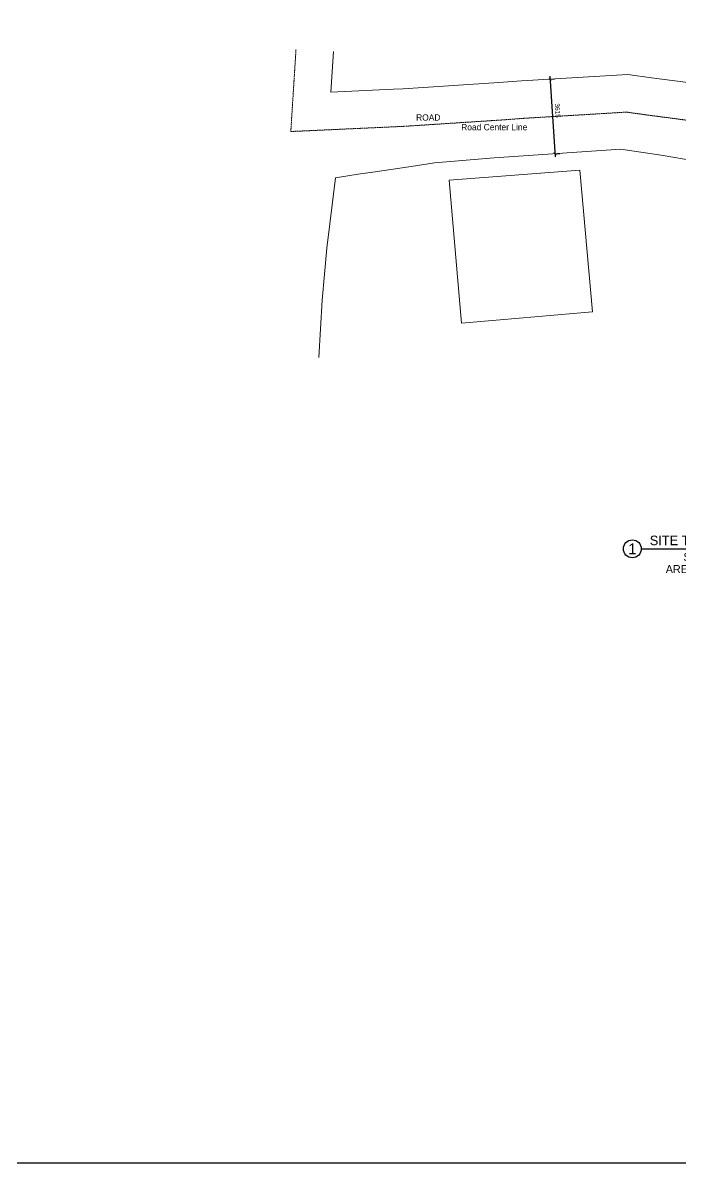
# Model space of a CAD drawing. Header units: millimetres. Extents: x 173236 to 801264, y -94969 to 615039.
# Drawn here: x 355268 to 387036, y 71178 to 126306 of the extents above; entities that cross this region are included whole.
import ezdxf
from ezdxf.enums import TextEntityAlignment as Align

# ---------------------------------------------------------------- set-up
doc = ezdxf.new("R2010")
doc.units = ezdxf.units.MM
doc.header["$MEASUREMENT"] = 0
doc.header["$PDMODE"] = 2
doc.linetypes.add('DASHED2', pattern=[0.375, 0.25, -0.125])
for name, color, linetype, lineweight in [('Building', 30, 'Continuous', 20), ('Cadastral', 140, 'Continuous', 13), ('Road', 7, 'Continuous', 20)]:
    doc.layers.add(name, color=color, linetype=linetype, lineweight=lineweight)
for name, color, linetype in [('VOX-A-ANNO-DIMS', 160, 'Continuous'), ('VOX-A-ANNO-TEXT', 30, 'Continuous'), ('VOX-A-ELEV-1-NEAR', 130, 'Continuous')]:
    doc.layers.add(name, color=color, linetype=linetype)
doc.styles.add('1.5 mm Rotis Annotative', font='', dxfattribs={"height": 1.5})
doc.styles.add('2 mm Rotis Annotative (IM)', font='', dxfattribs={"height": 0.08})
doc.styles.add('2.5 mm Rotis Annotative (IM)', font='', dxfattribs={"height": 0.1})
doc.styles.add('3 mm Rotis Annotative (IM)', font='', dxfattribs={"height": 0.12})
doc.styles.add('3.5 mm Rotis Annotative (IM)', font='', dxfattribs={"height": 0.138})
doc.styles.get('1.5 mm Rotis Annotative').set_extended_font_data('Rotis Sans Serif')
doc.styles.get('2 mm Rotis Annotative (IM)').set_extended_font_data('Rotis Sans Serif')
doc.styles.get('2.5 mm Rotis Annotative (IM)').set_extended_font_data('Rotis Sans Serif')
doc.styles.get('3 mm Rotis Annotative (IM)').set_extended_font_data('Rotis Sans Serif')
doc.styles.get('3.5 mm Rotis Annotative (IM)').set_extended_font_data('Rotis Sans Serif')
doc.dimstyles.new('1.5 mm Rotis Annotative', dxfattribs={"dimtxt": 1.5, "dimasz": 1, "dimexe": 1.5, "dimexo": 0, "dimgap": 1, "dimtad": 1, "dimdec": 0, "dimrnd": 5, "dimzin": 0, "dimdsep": 46, "dimtxsty": '1.5 mm Rotis Annotative', "dimblk": 'ARCHTICK', "dimcen": 0.09, "dimdle": 1, "dimadec": 0, "dimazin": 0, "dimtfac": 1, "dimtdec": 0, "dimtofl": 0, "dimtmove": 1, "dimatfit": 3, "dimfxl": 2, "dimfxlon": 1, "dimtolj": 1, "dimtzin": 0, "dimarcsym": 0})

# ---------------------------------------------------------------- blocks, each defined once
blk = doc.blocks.new('*U31')
at = {"layer": 'VOX-A-ANNO-TEXT'}
blk.add_line((-0.228, 0), (1.842, 0), dxfattribs=at)
blk.add_circle((-0.342, 0), 0.114, dxfattribs=at)
for tag, height, style, p in [('DRAWING_NAME', 0.121, '3 mm Rotis Annotative (IM)', (0.738, 0.107)), ('DRAWING_NUMBER', 0.137, '3.5 mm Rotis Annotative (IM)', (-0.342, 0)), ('DRAWING_SCALE', 0.102, '2.5 mm Rotis Annotative (IM)', (0.738, -0.103)), ('DRAWING_AREA', 0.102, '2.5 mm Rotis Annotative (IM)', (0.738, -0.257))]:
    blk.add_attdef(tag, text='', height=height, dxfattribs=dict(at, style=style)).set_placement(p, align=Align.MIDDLE_CENTER)
blk = doc.blocks.new('_ArchTick')
at = {"color": 0, "linetype": 'ByBlock', "const_width": 0.15}
blk.add_lwpolyline([(-0.5, -0.5), (0.5, 0.5)], dxfattribs=at)
blk = doc.blocks.new('*D279')
at = {"layer": 'Defpoints', "color": 0, "transparency": 16777216}
for p in [(380742, 123583), (380991, 119978), (380991, 119978)]:
    blk.add_point(p, dxfattribs=at)
at = {"layer": 'VOX-A-ANNO-DIMS', "color": 0, "lineweight": -2, "transparency": 16777216}
for p, q in [((380731, 123732), (381001, 119829)), ((380742, 123583), (380966, 123598)), ((380991, 119978), (381216, 119994))]:
    blk.add_line(p, q, dxfattribs=at)
at = {"layer": 'VOX-A-ANNO-DIMS', "color": 0, "lineweight": -2, "transparency": 16777216, "xscale": 150, "yscale": 150, "zscale": 150}
for p, rotation in [((380742, 123583), 93.9592341381345), ((380991, 119978), 273.9592341381345)]:
    blk.add_blockref('_ArchTick', p, dxfattribs=dict(at, rotation=rotation))
at = {"layer": 'VOX-A-ANNO-DIMS', "color": 0, "transparency": 16777216, "insert": (381112, 122063), "char_height": 225, "attachment_point": 5, "rotation": 273.9592, "style": '1.5 mm Rotis Annotative'}
blk.add_mtext('\\A1;3615', dxfattribs=at)

msp = doc.modelspace()

# ---------------------------------------------------------------- linework, layer by layer
at = {"layer": 'Building'}
for p, q in [((382191.4, 119178.5), (375868.7, 118693.1)), ((382191.4, 119178.5), (382791.4, 112336.9)), ((375868.7, 118693.1), (376474.7, 111782.9)), ((376474.7, 111782.9), (382791.4, 112336.9))]:
    msp.add_line(p, q, dxfattribs=at)
at = {"layer": 'Cadastral', "linetype": 'DASHED2', "ltscale": 20}
msp.add_lwpolyline([(389558.6, 121293.1), (389513.5, 121306.9), (388780.1, 121410.5), (385399, 121854.9), (384442.5, 121988.5), (379496.9, 121690.4), (378393.7, 121607), (373751.2, 121305.6), (373273.9, 121282.2), (368219.3, 121050.8), (368470.6, 125028.8)], dxfattribs=at)
at = {"layer": 'Road'}
for points in [[(390087.4, 123028.2), (389907.1, 123083.1), (389025.1, 123207.7), (385642.7, 123652.3), (384514.1, 123810), (379373.9, 123500.2), (378266.5, 123416.4), (373647.9, 123116.5), (373188, 123094), (370157, 122955.2), (370280.8, 124914.4)], [(389202.3, 119371.2), (386207.8, 119892.8), (384174.6, 120198.7), (378045.4, 119774.5), (375160, 119530.2), (374033.5, 119366.7), (372185.6, 119084.9), (371476.8, 118991.9), (370374.4, 118812), (369963.5, 115411), (369727.4, 112890.4), (369565.9, 110129.4)]]:
    msp.add_lwpolyline(points, dxfattribs=at)
at = {"layer": 'VOX-A-ELEV-1-NEAR'}
msp.add_lwpolyline([(261669.8, 168247.3), (537677.9, 168247.3), (537677.9, 71178), (261669.8, 71178)], close=True, dxfattribs=at)

# ---------------------------------------------------------------- block references
at = {"layer": 'VOX-A-ANNO-TEXT', "xscale": 3810, "yscale": 3810, "zscale": 3810}
msp.add_blockref('*U31', (386026.3, 100877.2), dxfattribs=at).add_auto_attribs({'DRAWING_AREA': 'AREA : 471.65 sq. m.', 'DRAWING_SCALE': 'SCALE: 1:150', 'DRAWING_NAME': 'SITE TRIANGULATION', 'DRAWING_NUMBER': '1'})

# ---------------------------------------------------------------- texts
at = {"layer": 'VOX-A-ANNO-TEXT', "char_height": 304.8, "attachment_point": 1, "style": '2 mm Rotis Annotative (IM)'}
for s, insert, width in [('ROAD', (374273.9, 121881.6), 7392.903), ('Road Center Line ', (376452.5, 121414.9), 19622.019)]:
    msp.add_mtext(s, dxfattribs=dict(at, insert=insert, width=width))

# ---------------------------------------------------------------- dimensions: what is measured, and where the dimension line sits
at = {"layer": 'VOX-A-ANNO-DIMS'}
dim = msp.add_linear_dim(base=(380991.1, 119978.4), p1=(380741.7, 123582.6), p2=(380991.1, 119978.4), angle=273.95923, dimstyle='1.5 mm Rotis Annotative', override={"dimscale": 0, "dimtix": 0, "dimtofl": 0, "dimtmove": 1, "dimatfit": 3}, dxfattribs=at)
dim.commit()
dim.dimension.update_dxf_attribs({"geometry": '*D279', "text_midpoint": (380848.1, 122044.4), "dimtype": 161})

doc.saveas('drawing.dxf')
